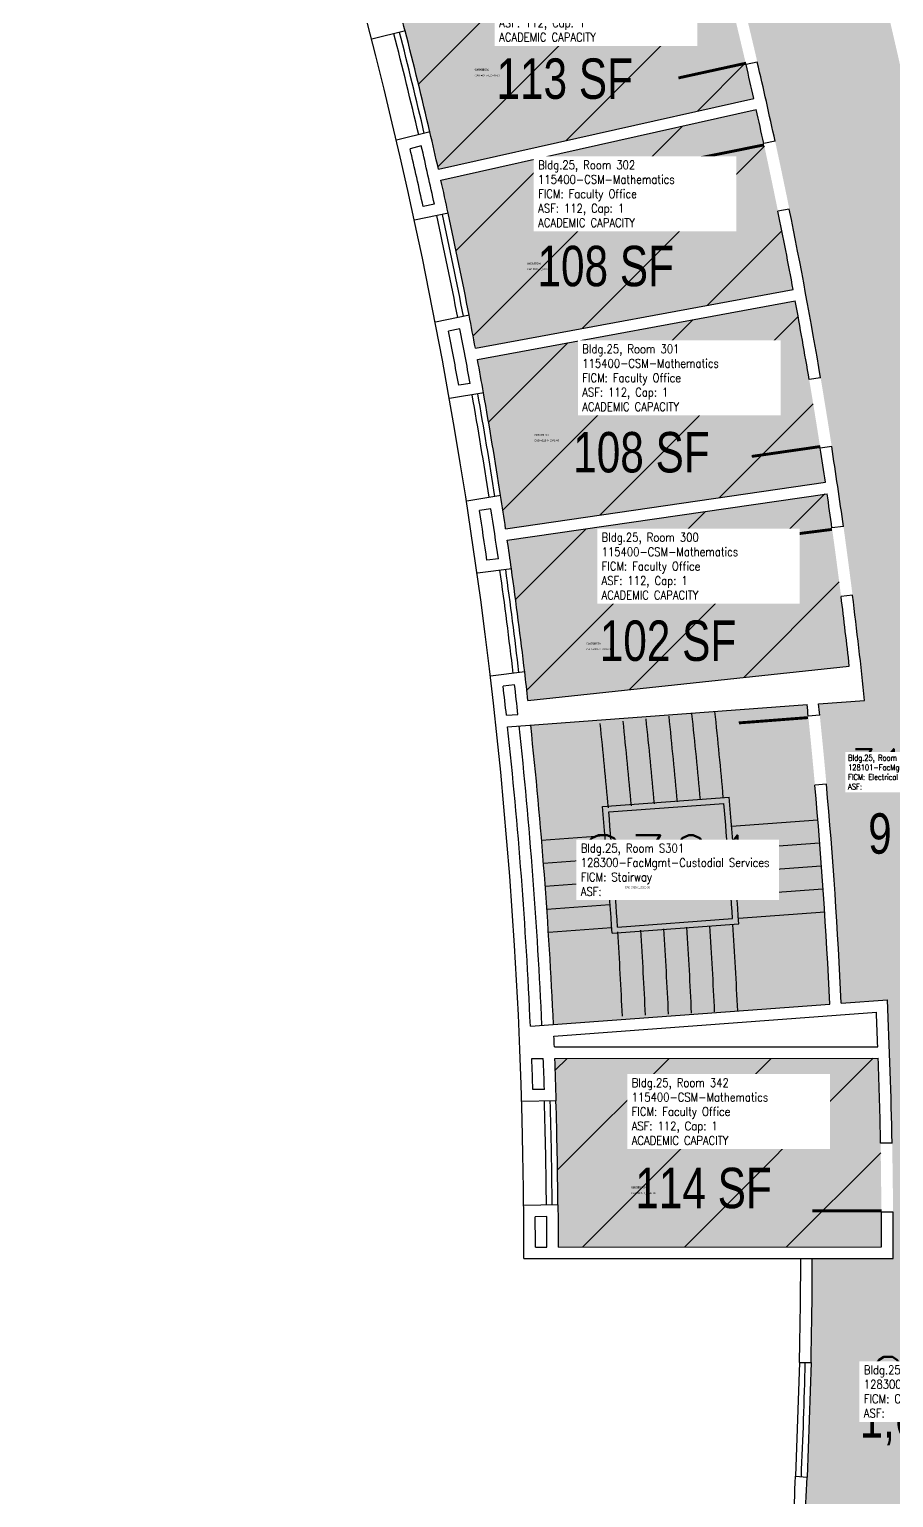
# Model space of a CAD drawing. Header units: inches. Extents: x -325 to 762, y 0 to 3497.
# Drawn here: x -45 to 404, y 1703 to 2466 of the extents above; entities that cross this region are included whole.
import ezdxf
from ezdxf.enums import TextEntityAlignment as Align

# ---------------------------------------------------------------- set-up
doc = ezdxf.new("R2010")
doc.units = ezdxf.units.IN
doc.header["$LTSCALE"] = 10
doc.header["$MEASUREMENT"] = 0
for name, color, linetype in [('A-DOOR', 2, 'CONTINUOUS'), ('A-FLOR', 3, 'CONTINUOUS'), ('A-GLAZ', 1, 'CONTINUOUS'), ('A-GLAZ-SILL', 2, 'CONTINUOUS'), ('A-IDEN-CNUM', 7, 'CONTINUOUS'), ('A-IDEN-RNUM', 7, 'CONTINUOUS'), ('A-IDEN-SNUM', 4, 'CONTINUOUS'), ('A-IDEN-VNUM', 4, 'CONTINUOUS'), ('A-WALL', 5, 'CONTINUOUS'), ('AREA-TEXT', 3, 'CONTINUOUS'), ('Rooms-Capacity', 4, 'CONTINUOUS'), ('Rooms-Category-Color', 7, 'CONTINUOUS'), ('Rooms-College-Color', 7, 'CONTINUOUS'), ('Rooms-Department-Color', 7, 'CONTINUOUS'), ('Rooms-Division-Color', 7, 'CONTINUOUS'), ('Rooms-Information', 7, 'CONTINUOUS')]:
    doc.layers.add(name, color=color, linetype=linetype)
doc.styles.add('AREA', font='arial.ttf', dxfattribs={"width": 0.75, "height": 24})
doc.styles.add('ROOMSNUMBER', font='txt', dxfattribs={"height": 0.03})
doc.styles.add('ROOMVNUMBER', font='simplex.shx', dxfattribs={"width": 0.85})
pattern_1 = [(45, (0, 0), (-26.51650429449553, 26.51650429449553), [])]

msp = doc.modelspace()

# ---------------------------------------------------------------- hatches: boundary and pattern name
at = {"layer": 'Rooms-Capacity'}
h = msp.add_hatch(dxfattribs=at)
h.set_pattern_fill('ANSI31', color=256, scale=300, style=0)
h.set_pattern_definition(pattern_1)
edge = h.paths.add_edge_path()
edge.add_arc((-2305.089007986192, 1834.524643020265), 2940.000000277957, 12.46176181595622, 14.10593362790903)
edge.add_line((546.2605283820317, 2551.048071169759), (540.4587557540522, 2549.51689886907))
edge.add_arc((-2305.089004461497, 1834.52465181152), 2933.999994720541, 14.10454656704907, 14.16313498434174)
edge.add_line((539.7261451521204, 2552.426270105409), (397.5839045943007, 2514.912862494121))
edge.add_arc((-2305.089007983139, 1834.524642899763), 2787.00000031263, 12.4349157741064, 14.130380955139003, ccw=False)
edge.add_line((416.5314234943376, 2434.650653589982), (565.6452909373925, 2468.941372479777))
h = msp.add_hatch(dxfattribs=at)
h.set_pattern_fill('ANSI31', color=256, scale=300, style=0)
h.set_pattern_definition(pattern_1)
edge = h.paths.add_edge_path()
edge.add_arc((-2305.089045879071, 1834.524634001703), 2703.000039238188, 12.73015503012605, 14.85277045647377)
edge.add_line((307.5975677893744, 2527.401153216603), (145.2343800478861, 2484.24788843328))
edge.add_arc((-2305.089038478743, 1834.524636144229), 2535.000031547354, 12.737625250199073, 14.85069408215071, ccw=False)
edge.add_line((167.5245510825202, 2393.458618526812), (331.4677460120306, 2430.156647290568))
h = msp.add_hatch(dxfattribs=at)
h.set_pattern_fill('ANSI31', color=256, scale=300, style=0)
h.set_pattern_definition(pattern_1)
edge = h.paths.add_edge_path()
edge.add_arc((-2305.089020454823, 1834.524640565156), 2703.00001298806, 10.57954118367577, 12.602972300606)
edge.add_line((332.7834077106104, 2424.302669096272), (168.8405454867766, 2387.60471487278))
edge.add_arc((-2305.089002894558, 1834.524643840395), 2534.999995133622, 10.588075275554672, 12.602013858375415, ccw=False)
edge.add_line((186.7491009348319, 2300.322711281012), (351.962616048871, 2330.796412043738))
h = msp.add_hatch(dxfattribs=at)
h.set_pattern_fill('ANSI31', color=256, scale=300, style=0)
h.set_pattern_definition(pattern_1)
edge = h.paths.add_edge_path()
edge.add_arc((-2305.089002466591, 1834.524643911591), 2702.999994690815, 8.42883415047181, 10.45235843499693)
edge.add_line((353.0576721580014, 2324.897183396387), (187.8446018883274, 2294.423564717638))
edge.add_arc((-2305.088987851607, 1834.524646210392), 2534.999979900941, 8.438425926629122, 10.452463841275915, ccw=False)
edge.add_line((202.4674336240873, 2206.526919340248), (368.7150548213408, 2230.732713654171))
h = msp.add_hatch(dxfattribs=at)
h.set_pattern_fill('ANSI31', color=256, scale=300, style=0)
h.set_pattern_definition(pattern_1)
edge = h.paths.add_edge_path()
edge.add_arc((-2305.089044222276, 1834.524638498394), 2703.00003678717, 6.387660948896556, 8.301651341965508)
edge.add_line((369.5879529790268, 2224.796543090138), (203.3408890330479, 2200.59082987951))
edge.add_arc((-2305.089059466454, 1834.524636347134), 2535.000052184713, 6.405569587802518, 8.302814413026283, ccw=False)
edge.add_line((214.0851872341022, 2117.343269639182), (381.1305027344511, 2135.246676964219))
h = msp.add_hatch(dxfattribs=at)
h.set_pattern_fill('ANSI31', color=256, scale=300, style=0)
h.set_pattern_definition(pattern_1)
h.paths.add_polyline_path([(228.0585343838916, 1931.419070229399), (228.8044135832474, 1909.418765198904), (229.8248039783225, 1855.428406768012), (229.9107497000382, 1833.41562929796), (397.9107852840111, 1833.466750623192), (397.8578962237821, 1851.466735351364), (397.3924722747192, 1887.466595401521), (396.1719115489409, 1931.470226043369)])
at = {"layer": 'Rooms-Category-Color', "true_color": 0xadadad}
h = msp.add_hatch(color=253, dxfattribs=at)
edge = h.paths.add_edge_path()
edge.add_arc((-2305.089012571206, 1834.524642615237), 2685.000004883859, 2.680122461060307, 6.009516619147803, ccw=False)
edge.add_line((376.9740249776528, 1960.074986463877), (400.9176876248107, 1961.838290253188))
edge.add_arc((-2305.089007621355, 1834.524643226175), 2708.999999895975, -0.14923716504131335, 2.6936960249763047, ccw=False)
edge.add_line((403.9018028677688, 1827.468573365825), (361.9015771598802, 1827.438024315516))
edge.add_arc((-2690.659521096482, 1847.663844266196), 3052.628104172004, 356.47616770335486, 359.6203721645956, ccw=False)
edge.add_line((356.1970365421162, 1660.037994353565), (398.0843439215109, 1656.944151733535))
edge.add_arc((-5900.776047770278, 2177.898391182503), 6320.36672619742, 353.81799844341, 355.27204957289626, ccw=False)
edge.add_line((382.8367408813224, 1497.276707780081), (359.0595314988182, 1500.552247639279))
edge.add_arc((-1569.74639093911, 1734.833029545382), 1942.982184993512, 351.48423332969134, 353.07454191912336, ccw=False)
edge.add_line((351.8147101701484, 1447.11319028167), (288.4406572916791, 1455.770688339601))
edge.add_arc((-2305.089007749584, 1834.524643104202), 2621.040000018861, 349.5184109181256, 351.69137152447735, ccw=False)
edge.add_line((272.214784864454, 1357.706184698734), (335.5329564885483, 1348.375857141334))
edge.add_arc((-2305.089006778168, 1834.524648241203), 2684.999999995239, 349.42011848733335, 349.5684337207498, ccw=False)
edge.add_line((334.2656712793992, 1341.542008191812), (357.8805320152328, 1337.257883403915))
edge.add_arc((-2288.648014137146, 1828.422161913715), 2691.719839449023, 329.78649103858254, 349.486203159355, ccw=False)
edge.add_line((37.41831449803567, 473.8849240080444), (143.4365957939312, 412.2582192313848))
edge.add_arc((-2276.852403584197, 1812.192867436944), 2795.999974920815, 329.9542111320351, 331.0300489721218)
edge.add_arc((-2276.852404262776, 1812.192866802184), 2795.99997520704, 331.0300489902369, 332.5713902833464)
edge.add_line((204.8365791067481, 524.2349283662625), (160.1398151628969, 547.4318528720498))
edge.add_arc((-2305.090096059248, 1834.524948450896), 2781.001106053552, 332.4310014235534, 356.2309180593987)
edge.add_line((469.8959433921859, 1651.714574782643), (496.8252698892043, 1649.753485112916))
edge.add_arc((-2305.089007297025, 1834.524643598049), 2807.999999591874, 356.2271145859517, 357.3291228139134)
edge.add_line((499.8606327363536, 1703.675438080448), (502.2477746309028, 1773.498497123363))
edge.add_arc((-2305.089007808687, 1834.524642555099), 2808.000000082714, 358.754695199385, 359.8566391173927)
edge.add_line((502.9022023939774, 1827.498698554467), (475.9020962902591, 1827.490482599008))
edge.add_arc((-2305.089008352737, 1834.52464307847), 2781.000000632348, 359.8550779800285, 382.8913336785271)
edge.add_line((256.891257874169, 2916.290846553617), (303.2755612375506, 2935.736018582017))
edge.add_arc((-2275.305015167632, 1854.746569935257), 2795.999995904811, 22.74434717599586, 24.80482048592064)
edge.add_arc((-2275.3050125855, 1854.746571431475), 2795.999992933196, 24.80482048028733, 25.88065831385877)
edge.add_line((240.2706686520264, 3075.195239933672), (130.0563725979314, 3021.431537893134))
edge.add_arc((-2303.272265501725, 1835.045216972369), 2707.138851899517, 5.986642908536908, 25.991870559764493, ccw=False)
edge.add_line((389.1024915130124, 2117.39062822191), (365.1556280964301, 2115.627088730688))
at = {"layer": 'Rooms-Category-Color', "true_color": 0xfa9ba3}
h = msp.add_hatch(color=241, dxfattribs=at)
edge = h.paths.add_edge_path()
edge.add_arc((-2305.089007986192, 1834.524643020265), 2940.000000277957, 12.46176181595622, 14.10593362790903)
edge.add_line((546.2605283820317, 2551.048071169759), (540.4587557540522, 2549.51689886907))
edge.add_arc((-2305.089004461497, 1834.52465181152), 2933.999994720541, 14.10454656704907, 14.16313498434174)
edge.add_line((539.7261451521204, 2552.426270105409), (397.5839045943007, 2514.912862494121))
edge.add_arc((-2305.089007983139, 1834.524642899763), 2787.00000031263, 12.4349157741064, 14.130380955139003, ccw=False)
edge.add_line((416.5314234943376, 2434.650653589982), (565.6452909373925, 2468.941372479777))
h = msp.add_hatch(color=241, dxfattribs=at)
edge = h.paths.add_edge_path()
edge.add_arc((-2305.089045879071, 1834.524634001703), 2703.000039238188, 12.73015503012605, 14.85277045647377)
edge.add_line((307.5975677893744, 2527.401153216603), (145.2343800478861, 2484.24788843328))
edge.add_arc((-2305.089038478743, 1834.524636144229), 2535.000031547354, 12.737625250199073, 14.85069408215071, ccw=False)
edge.add_line((167.5245510825202, 2393.458618526812), (331.4677460120306, 2430.156647290568))
h = msp.add_hatch(color=241, dxfattribs=at)
edge = h.paths.add_edge_path()
edge.add_arc((-2305.089020454823, 1834.524640565156), 2703.00001298806, 10.57954118367577, 12.602972300606)
edge.add_line((332.7834077106104, 2424.302669096272), (168.8405454867766, 2387.60471487278))
edge.add_arc((-2305.089002894558, 1834.524643840395), 2534.999995133622, 10.588075275554672, 12.602013858375415, ccw=False)
edge.add_line((186.7491009348319, 2300.322711281012), (351.962616048871, 2330.796412043738))
h = msp.add_hatch(color=241, dxfattribs=at)
edge = h.paths.add_edge_path()
edge.add_arc((-2305.089002466591, 1834.524643911591), 2702.999994690815, 8.42883415047181, 10.45235843499693)
edge.add_line((353.0576721580014, 2324.897183396387), (187.8446018883274, 2294.423564717638))
edge.add_arc((-2305.088987851607, 1834.524646210392), 2534.999979900941, 8.438425926629122, 10.452463841275915, ccw=False)
edge.add_line((202.4674336240873, 2206.526919340248), (368.7150548213408, 2230.732713654171))
h = msp.add_hatch(color=241, dxfattribs=at)
edge = h.paths.add_edge_path()
edge.add_arc((-2305.089044222276, 1834.524638498394), 2703.00003678717, 6.387660948896556, 8.301651341965508)
edge.add_line((369.5879529790268, 2224.796543090138), (203.3408890330479, 2200.59082987951))
edge.add_arc((-2305.089059466454, 1834.524636347134), 2535.000052184713, 6.405569587802518, 8.302814413026283, ccw=False)
edge.add_line((214.0851872341022, 2117.343269639182), (381.1305027344511, 2135.246676964219))
at = {"layer": 'Rooms-Category-Color', "true_color": 0xadadad}
h = msp.add_hatch(color=253, dxfattribs=at)
edge = h.paths.add_edge_path()
edge.add_arc((-2305.089007778161, 1834.524643591643), 2679.000000022796, 2.676691038676031, 6.013543998532018)
edge.add_line((359.1688795277164, 2115.186201434116), (215.4827167579219, 2104.604597538243))
edge.add_arc((-2305.089007642982, 1834.524643425182), 2534.999999894095, 2.5894624013321845, 6.115923769695087, ccw=False)
edge.add_line((227.3224932701573, 1949.054069800767), (370.9880855308161, 1959.634158773812))
at = {"layer": 'Rooms-Category-Color', "true_color": 0xfa9ba3}
msp.add_hatch(color=241, dxfattribs=at).paths.add_polyline_path([(228.0585343838916, 1931.419070229399), (228.8044135832474, 1909.418765198904), (229.8248039783225, 1855.428406768012), (229.9107497000382, 1833.41562929796), (397.9107852840111, 1833.466750623192), (397.8578962237821, 1851.466735351364), (397.3924722747192, 1887.466595401521), (396.1719115489409, 1931.470226043369)])
at = {"layer": 'Rooms-College-Color', "true_color": 0xadadad}
h = msp.add_hatch(color=253, dxfattribs=at)
edge = h.paths.add_edge_path()
edge.add_arc((-2305.089012571206, 1834.524642615237), 2685.000004883859, 2.680122461060307, 6.009516619147803, ccw=False)
edge.add_line((376.9740249776528, 1960.074986463877), (400.9176876248107, 1961.838290253188))
edge.add_arc((-2305.089007621355, 1834.524643226175), 2708.999999895975, -0.14923716504131335, 2.6936960249763047, ccw=False)
edge.add_line((403.9018028677688, 1827.468573365825), (361.9015771598802, 1827.438024315516))
edge.add_arc((-2690.659521096482, 1847.663844266196), 3052.628104172004, 356.47616770335486, 359.6203721645956, ccw=False)
edge.add_line((356.1970365421162, 1660.037994353565), (398.0843439215109, 1656.944151733535))
edge.add_arc((-5900.776047770278, 2177.898391182503), 6320.36672619742, 353.81799844341, 355.27204957289626, ccw=False)
edge.add_line((382.8367408813224, 1497.276707780081), (359.0595314988182, 1500.552247639279))
edge.add_arc((-1569.74639093911, 1734.833029545382), 1942.982184993512, 351.48423332969134, 353.07454191912336, ccw=False)
edge.add_line((351.8147101701484, 1447.11319028167), (288.4406572916791, 1455.770688339601))
edge.add_arc((-2305.089007749584, 1834.524643104202), 2621.040000018861, 349.5184109181256, 351.69137152447735, ccw=False)
edge.add_line((272.214784864454, 1357.706184698734), (335.5329564885483, 1348.375857141334))
edge.add_arc((-2305.089006778168, 1834.524648241203), 2684.999999995239, 349.42011848733335, 349.5684337207498, ccw=False)
edge.add_line((334.2656712793992, 1341.542008191812), (357.8805320152328, 1337.257883403915))
edge.add_arc((-2288.648014137146, 1828.422161913715), 2691.719839449023, 329.78649103858254, 349.486203159355, ccw=False)
edge.add_line((37.41831449803567, 473.8849240080444), (143.4365957939312, 412.2582192313848))
edge.add_arc((-2276.852403584197, 1812.192867436944), 2795.999974920815, 329.9542111320351, 331.0300489721218)
edge.add_arc((-2276.852404262776, 1812.192866802184), 2795.99997520704, 331.0300489902369, 332.5713902833464)
edge.add_line((204.8365791067481, 524.2349283662625), (160.1398151628969, 547.4318528720498))
edge.add_arc((-2305.090096059248, 1834.524948450896), 2781.001106053552, 332.4310014235534, 356.2309180593987)
edge.add_line((469.8959433921859, 1651.714574782643), (496.8252698892043, 1649.753485112916))
edge.add_arc((-2305.089007297025, 1834.524643598049), 2807.999999591874, 356.2271145859517, 357.3291228139134)
edge.add_line((499.8606327363536, 1703.675438080448), (502.2477746309028, 1773.498497123363))
edge.add_arc((-2305.089007808687, 1834.524642555099), 2808.000000082714, 358.754695199385, 359.8566391173927)
edge.add_line((502.9022023939774, 1827.498698554467), (475.9020962902591, 1827.490482599008))
edge.add_arc((-2305.089008352737, 1834.52464307847), 2781.000000632348, 359.8550779800285, 382.8913336785271)
edge.add_line((256.891257874169, 2916.290846553617), (303.2755612375506, 2935.736018582017))
edge.add_arc((-2275.305015167632, 1854.746569935257), 2795.999995904811, 22.74434717599586, 24.80482048592064)
edge.add_arc((-2275.3050125855, 1854.746571431475), 2795.999992933196, 24.80482048028733, 25.88065831385877)
edge.add_line((240.2706686520264, 3075.195239933672), (130.0563725979314, 3021.431537893134))
edge.add_arc((-2303.272265501725, 1835.045216972369), 2707.138851899517, 5.986642908536908, 25.991870559764493, ccw=False)
edge.add_line((389.1024915130124, 2117.39062822191), (365.1556280964301, 2115.627088730688))
at = {"layer": 'Rooms-College-Color', "true_color": 0xffe090}
h = msp.add_hatch(color=41, dxfattribs=at)
edge = h.paths.add_edge_path()
edge.add_arc((-2305.089007986192, 1834.524643020265), 2940.000000277957, 12.46176181595622, 14.10593362790903)
edge.add_line((546.2605283820317, 2551.048071169759), (540.4587557540522, 2549.51689886907))
edge.add_arc((-2305.089004461497, 1834.52465181152), 2933.999994720541, 14.10454656704907, 14.16313498434174)
edge.add_line((539.7261451521204, 2552.426270105409), (397.5839045943007, 2514.912862494121))
edge.add_arc((-2305.089007983139, 1834.524642899763), 2787.00000031263, 12.4349157741064, 14.130380955139003, ccw=False)
edge.add_line((416.5314234943376, 2434.650653589982), (565.6452909373925, 2468.941372479777))
h = msp.add_hatch(color=41, dxfattribs=at)
edge = h.paths.add_edge_path()
edge.add_arc((-2305.089045879071, 1834.524634001703), 2703.000039238188, 12.73015503012605, 14.85277045647377)
edge.add_line((307.5975677893744, 2527.401153216603), (145.2343800478861, 2484.24788843328))
edge.add_arc((-2305.089038478743, 1834.524636144229), 2535.000031547354, 12.737625250199073, 14.85069408215071, ccw=False)
edge.add_line((167.5245510825202, 2393.458618526812), (331.4677460120306, 2430.156647290568))
h = msp.add_hatch(color=41, dxfattribs=at)
edge = h.paths.add_edge_path()
edge.add_arc((-2305.089020454823, 1834.524640565156), 2703.00001298806, 10.57954118367577, 12.602972300606)
edge.add_line((332.7834077106104, 2424.302669096272), (168.8405454867766, 2387.60471487278))
edge.add_arc((-2305.089002894558, 1834.524643840395), 2534.999995133622, 10.588075275554672, 12.602013858375415, ccw=False)
edge.add_line((186.7491009348319, 2300.322711281012), (351.962616048871, 2330.796412043738))
h = msp.add_hatch(color=41, dxfattribs=at)
edge = h.paths.add_edge_path()
edge.add_arc((-2305.089002466591, 1834.524643911591), 2702.999994690815, 8.42883415047181, 10.45235843499693)
edge.add_line((353.0576721580014, 2324.897183396387), (187.8446018883274, 2294.423564717638))
edge.add_arc((-2305.088987851607, 1834.524646210392), 2534.999979900941, 8.438425926629122, 10.452463841275915, ccw=False)
edge.add_line((202.4674336240873, 2206.526919340248), (368.7150548213408, 2230.732713654171))
h = msp.add_hatch(color=41, dxfattribs=at)
edge = h.paths.add_edge_path()
edge.add_arc((-2305.089044222276, 1834.524638498394), 2703.00003678717, 6.387660948896556, 8.301651341965508)
edge.add_line((369.5879529790268, 2224.796543090138), (203.3408890330479, 2200.59082987951))
edge.add_arc((-2305.089059466454, 1834.524636347134), 2535.000052184713, 6.405569587802518, 8.302814413026283, ccw=False)
edge.add_line((214.0851872341022, 2117.343269639182), (381.1305027344511, 2135.246676964219))
at = {"layer": 'Rooms-College-Color', "true_color": 0xadadad}
h = msp.add_hatch(color=253, dxfattribs=at)
edge = h.paths.add_edge_path()
edge.add_arc((-2305.089007778161, 1834.524643591643), 2679.000000022796, 2.676691038676031, 6.013543998532018)
edge.add_line((359.1688795277164, 2115.186201434116), (215.4827167579219, 2104.604597538243))
edge.add_arc((-2305.089007642982, 1834.524643425182), 2534.999999894095, 2.5894624013321845, 6.115923769695087, ccw=False)
edge.add_line((227.3224932701573, 1949.054069800767), (370.9880855308161, 1959.634158773812))
at = {"layer": 'Rooms-College-Color', "true_color": 0xffe090}
msp.add_hatch(color=41, dxfattribs=at).paths.add_polyline_path([(228.0585343838916, 1931.419070229399), (228.8044135832474, 1909.418765198904), (229.8248039783225, 1855.428406768012), (229.9107497000382, 1833.41562929796), (397.9107852840111, 1833.466750623192), (397.8578962237821, 1851.466735351364), (397.3924722747192, 1887.466595401521), (396.1719115489409, 1931.470226043369)])
at = {"layer": 'Rooms-Department-Color', "true_color": 0xacacac}
h = msp.add_hatch(color=253, dxfattribs=at)
edge = h.paths.add_edge_path()
edge.add_arc((-2305.089012571206, 1834.524642615237), 2685.000004883859, 2.680122461060307, 6.009516619147803, ccw=False)
edge.add_line((376.9740249776528, 1960.074986463877), (400.9176876248107, 1961.838290253188))
edge.add_arc((-2305.089007621355, 1834.524643226175), 2708.999999895975, -0.14923716504131335, 2.6936960249763047, ccw=False)
edge.add_line((403.9018028677688, 1827.468573365825), (361.9015771598802, 1827.438024315516))
edge.add_arc((-2690.659521096482, 1847.663844266196), 3052.628104172004, 356.47616770335486, 359.6203721645956, ccw=False)
edge.add_line((356.1970365421162, 1660.037994353565), (398.0843439215109, 1656.944151733535))
edge.add_arc((-5900.776047770278, 2177.898391182503), 6320.36672619742, 353.81799844341, 355.27204957289626, ccw=False)
edge.add_line((382.8367408813224, 1497.276707780081), (359.0595314988182, 1500.552247639279))
edge.add_arc((-1569.74639093911, 1734.833029545382), 1942.982184993512, 351.48423332969134, 353.07454191912336, ccw=False)
edge.add_line((351.8147101701484, 1447.11319028167), (288.4406572916791, 1455.770688339601))
edge.add_arc((-2305.089007749584, 1834.524643104202), 2621.040000018861, 349.5184109181256, 351.69137152447735, ccw=False)
edge.add_line((272.214784864454, 1357.706184698734), (335.5329564885483, 1348.375857141334))
edge.add_arc((-2305.089006778168, 1834.524648241203), 2684.999999995239, 349.42011848733335, 349.5684337207498, ccw=False)
edge.add_line((334.2656712793992, 1341.542008191812), (357.8805320152328, 1337.257883403915))
edge.add_arc((-2288.648014137146, 1828.422161913715), 2691.719839449023, 329.78649103858254, 349.486203159355, ccw=False)
edge.add_line((37.41831449803567, 473.8849240080444), (143.4365957939312, 412.2582192313848))
edge.add_arc((-2276.852403584197, 1812.192867436944), 2795.999974920815, 329.9542111320351, 331.0300489721218)
edge.add_arc((-2276.852404262776, 1812.192866802184), 2795.99997520704, 331.0300489902369, 332.5713902833464)
edge.add_line((204.8365791067481, 524.2349283662625), (160.1398151628969, 547.4318528720498))
edge.add_arc((-2305.090096059248, 1834.524948450896), 2781.001106053552, 332.4310014235534, 356.2309180593987)
edge.add_line((469.8959433921859, 1651.714574782643), (496.8252698892043, 1649.753485112916))
edge.add_arc((-2305.089007297025, 1834.524643598049), 2807.999999591874, 356.2271145859517, 357.3291228139134)
edge.add_line((499.8606327363536, 1703.675438080448), (502.2477746309028, 1773.498497123363))
edge.add_arc((-2305.089007808687, 1834.524642555099), 2808.000000082714, 358.754695199385, 359.8566391173927)
edge.add_line((502.9022023939774, 1827.498698554467), (475.9020962902591, 1827.490482599008))
edge.add_arc((-2305.089008352737, 1834.52464307847), 2781.000000632348, 359.8550779800285, 382.8913336785271)
edge.add_line((256.891257874169, 2916.290846553617), (303.2755612375506, 2935.736018582017))
edge.add_arc((-2275.305015167632, 1854.746569935257), 2795.999995904811, 22.74434717599586, 24.80482048592064)
edge.add_arc((-2275.3050125855, 1854.746571431475), 2795.999992933196, 24.80482048028733, 25.88065831385877)
edge.add_line((240.2706686520264, 3075.195239933672), (130.0563725979314, 3021.431537893134))
edge.add_arc((-2303.272265501725, 1835.045216972369), 2707.138851899517, 5.986642908536908, 25.991870559764493, ccw=False)
edge.add_line((389.1024915130124, 2117.39062822191), (365.1556280964301, 2115.627088730688))
at = {"layer": 'Rooms-Department-Color', "true_color": 0xffe090}
h = msp.add_hatch(color=41, dxfattribs=at)
edge = h.paths.add_edge_path()
edge.add_arc((-2305.089007986192, 1834.524643020265), 2940.000000277957, 12.46176181595622, 14.10593362790903)
edge.add_line((546.2605283820317, 2551.048071169759), (540.4587557540522, 2549.51689886907))
edge.add_arc((-2305.089004461497, 1834.52465181152), 2933.999994720541, 14.10454656704907, 14.16313498434174)
edge.add_line((539.7261451521204, 2552.426270105409), (397.5839045943007, 2514.912862494121))
edge.add_arc((-2305.089007983139, 1834.524642899763), 2787.00000031263, 12.4349157741064, 14.130380955139003, ccw=False)
edge.add_line((416.5314234943376, 2434.650653589982), (565.6452909373925, 2468.941372479777))
h = msp.add_hatch(color=41, dxfattribs=at)
edge = h.paths.add_edge_path()
edge.add_arc((-2305.089045879071, 1834.524634001703), 2703.000039238188, 12.73015503012605, 14.85277045647377)
edge.add_line((307.5975677893744, 2527.401153216603), (145.2343800478861, 2484.24788843328))
edge.add_arc((-2305.089038478743, 1834.524636144229), 2535.000031547354, 12.737625250199073, 14.85069408215071, ccw=False)
edge.add_line((167.5245510825202, 2393.458618526812), (331.4677460120306, 2430.156647290568))
h = msp.add_hatch(color=41, dxfattribs=at)
edge = h.paths.add_edge_path()
edge.add_arc((-2305.089020454823, 1834.524640565156), 2703.00001298806, 10.57954118367577, 12.602972300606)
edge.add_line((332.7834077106104, 2424.302669096272), (168.8405454867766, 2387.60471487278))
edge.add_arc((-2305.089002894558, 1834.524643840395), 2534.999995133622, 10.588075275554672, 12.602013858375415, ccw=False)
edge.add_line((186.7491009348319, 2300.322711281012), (351.962616048871, 2330.796412043738))
h = msp.add_hatch(color=41, dxfattribs=at)
edge = h.paths.add_edge_path()
edge.add_arc((-2305.089002466591, 1834.524643911591), 2702.999994690815, 8.42883415047181, 10.45235843499693)
edge.add_line((353.0576721580014, 2324.897183396387), (187.8446018883274, 2294.423564717638))
edge.add_arc((-2305.088987851607, 1834.524646210392), 2534.999979900941, 8.438425926629122, 10.452463841275915, ccw=False)
edge.add_line((202.4674336240873, 2206.526919340248), (368.7150548213408, 2230.732713654171))
h = msp.add_hatch(color=41, dxfattribs=at)
edge = h.paths.add_edge_path()
edge.add_arc((-2305.089044222276, 1834.524638498394), 2703.00003678717, 6.387660948896556, 8.301651341965508)
edge.add_line((369.5879529790268, 2224.796543090138), (203.3408890330479, 2200.59082987951))
edge.add_arc((-2305.089059466454, 1834.524636347134), 2535.000052184713, 6.405569587802518, 8.302814413026283, ccw=False)
edge.add_line((214.0851872341022, 2117.343269639182), (381.1305027344511, 2135.246676964219))
at = {"layer": 'Rooms-Department-Color', "true_color": 0xacacac}
h = msp.add_hatch(color=253, dxfattribs=at)
edge = h.paths.add_edge_path()
edge.add_arc((-2305.089007778161, 1834.524643591643), 2679.000000022796, 2.676691038676031, 6.013543998532018)
edge.add_line((359.1688795277164, 2115.186201434116), (215.4827167579219, 2104.604597538243))
edge.add_arc((-2305.089007642982, 1834.524643425182), 2534.999999894095, 2.5894624013321845, 6.115923769695087, ccw=False)
edge.add_line((227.3224932701573, 1949.054069800767), (370.9880855308161, 1959.634158773812))
at = {"layer": 'Rooms-Department-Color', "true_color": 0xffe090}
msp.add_hatch(color=41, dxfattribs=at).paths.add_polyline_path([(228.0585343838916, 1931.419070229399), (228.8044135832474, 1909.418765198904), (229.8248039783225, 1855.428406768012), (229.9107497000382, 1833.41562929796), (397.9107852840111, 1833.466750623192), (397.8578962237821, 1851.466735351364), (397.3924722747192, 1887.466595401521), (396.1719115489409, 1931.470226043369)])
at = {"layer": 'Rooms-Division-Color', "true_color": 0xadadad}
h = msp.add_hatch(color=253, dxfattribs=at)
edge = h.paths.add_edge_path()
edge.add_arc((-2305.089012571206, 1834.524642615237), 2685.000004883859, 2.680122461060307, 6.009516619147803, ccw=False)
edge.add_line((376.9740249776528, 1960.074986463877), (400.9176876248107, 1961.838290253188))
edge.add_arc((-2305.089007621355, 1834.524643226175), 2708.999999895975, -0.14923716504131335, 2.6936960249763047, ccw=False)
edge.add_line((403.9018028677688, 1827.468573365825), (361.9015771598802, 1827.438024315516))
edge.add_arc((-2690.659521096482, 1847.663844266196), 3052.628104172004, 356.47616770335486, 359.6203721645956, ccw=False)
edge.add_line((356.1970365421162, 1660.037994353565), (398.0843439215109, 1656.944151733535))
edge.add_arc((-5900.776047770278, 2177.898391182503), 6320.36672619742, 353.81799844341, 355.27204957289626, ccw=False)
edge.add_line((382.8367408813224, 1497.276707780081), (359.0595314988182, 1500.552247639279))
edge.add_arc((-1569.74639093911, 1734.833029545382), 1942.982184993512, 351.48423332969134, 353.07454191912336, ccw=False)
edge.add_line((351.8147101701484, 1447.11319028167), (288.4406572916791, 1455.770688339601))
edge.add_arc((-2305.089007749584, 1834.524643104202), 2621.040000018861, 349.5184109181256, 351.69137152447735, ccw=False)
edge.add_line((272.214784864454, 1357.706184698734), (335.5329564885483, 1348.375857141334))
edge.add_arc((-2305.089006778168, 1834.524648241203), 2684.999999995239, 349.42011848733335, 349.5684337207498, ccw=False)
edge.add_line((334.2656712793992, 1341.542008191812), (357.8805320152328, 1337.257883403915))
edge.add_arc((-2288.648014137146, 1828.422161913715), 2691.719839449023, 329.78649103858254, 349.486203159355, ccw=False)
edge.add_line((37.41831449803567, 473.8849240080444), (143.4365957939312, 412.2582192313848))
edge.add_arc((-2276.852403584197, 1812.192867436944), 2795.999974920815, 329.9542111320351, 331.0300489721218)
edge.add_arc((-2276.852404262776, 1812.192866802184), 2795.99997520704, 331.0300489902369, 332.5713902833464)
edge.add_line((204.8365791067481, 524.2349283662625), (160.1398151628969, 547.4318528720498))
edge.add_arc((-2305.090096059248, 1834.524948450896), 2781.001106053552, 332.4310014235534, 356.2309180593987)
edge.add_line((469.8959433921859, 1651.714574782643), (496.8252698892043, 1649.753485112916))
edge.add_arc((-2305.089007297025, 1834.524643598049), 2807.999999591874, 356.2271145859517, 357.3291228139134)
edge.add_line((499.8606327363536, 1703.675438080448), (502.2477746309028, 1773.498497123363))
edge.add_arc((-2305.089007808687, 1834.524642555099), 2808.000000082714, 358.754695199385, 359.8566391173927)
edge.add_line((502.9022023939774, 1827.498698554467), (475.9020962902591, 1827.490482599008))
edge.add_arc((-2305.089008352737, 1834.52464307847), 2781.000000632348, 359.8550779800285, 382.8913336785271)
edge.add_line((256.891257874169, 2916.290846553617), (303.2755612375506, 2935.736018582017))
edge.add_arc((-2275.305015167632, 1854.746569935257), 2795.999995904811, 22.74434717599586, 24.80482048592064)
edge.add_arc((-2275.3050125855, 1854.746571431475), 2795.999992933196, 24.80482048028733, 25.88065831385877)
edge.add_line((240.2706686520264, 3075.195239933672), (130.0563725979314, 3021.431537893134))
edge.add_arc((-2303.272265501725, 1835.045216972369), 2707.138851899517, 5.986642908536908, 25.991870559764493, ccw=False)
edge.add_line((389.1024915130124, 2117.39062822191), (365.1556280964301, 2115.627088730688))
at = {"layer": 'Rooms-Division-Color', "true_color": 0xffe090}
h = msp.add_hatch(color=41, dxfattribs=at)
edge = h.paths.add_edge_path()
edge.add_arc((-2305.089007986192, 1834.524643020265), 2940.000000277957, 12.46176181595622, 14.10593362790903)
edge.add_line((546.2605283820317, 2551.048071169759), (540.4587557540522, 2549.51689886907))
edge.add_arc((-2305.089004461497, 1834.52465181152), 2933.999994720541, 14.10454656704907, 14.16313498434174)
edge.add_line((539.7261451521204, 2552.426270105409), (397.5839045943007, 2514.912862494121))
edge.add_arc((-2305.089007983139, 1834.524642899763), 2787.00000031263, 12.4349157741064, 14.130380955139003, ccw=False)
edge.add_line((416.5314234943376, 2434.650653589982), (565.6452909373925, 2468.941372479777))
h = msp.add_hatch(color=41, dxfattribs=at)
edge = h.paths.add_edge_path()
edge.add_arc((-2305.089045879071, 1834.524634001703), 2703.000039238188, 12.73015503012605, 14.85277045647377)
edge.add_line((307.5975677893744, 2527.401153216603), (145.2343800478861, 2484.24788843328))
edge.add_arc((-2305.089038478743, 1834.524636144229), 2535.000031547354, 12.737625250199073, 14.85069408215071, ccw=False)
edge.add_line((167.5245510825202, 2393.458618526812), (331.4677460120306, 2430.156647290568))
h = msp.add_hatch(color=41, dxfattribs=at)
edge = h.paths.add_edge_path()
edge.add_arc((-2305.089020454823, 1834.524640565156), 2703.00001298806, 10.57954118367577, 12.602972300606)
edge.add_line((332.7834077106104, 2424.302669096272), (168.8405454867766, 2387.60471487278))
edge.add_arc((-2305.089002894558, 1834.524643840395), 2534.999995133622, 10.588075275554672, 12.602013858375415, ccw=False)
edge.add_line((186.7491009348319, 2300.322711281012), (351.962616048871, 2330.796412043738))
h = msp.add_hatch(color=41, dxfattribs=at)
edge = h.paths.add_edge_path()
edge.add_arc((-2305.089002466591, 1834.524643911591), 2702.999994690815, 8.42883415047181, 10.45235843499693)
edge.add_line((353.0576721580014, 2324.897183396387), (187.8446018883274, 2294.423564717638))
edge.add_arc((-2305.088987851607, 1834.524646210392), 2534.999979900941, 8.438425926629122, 10.452463841275915, ccw=False)
edge.add_line((202.4674336240873, 2206.526919340248), (368.7150548213408, 2230.732713654171))
h = msp.add_hatch(color=41, dxfattribs=at)
edge = h.paths.add_edge_path()
edge.add_arc((-2305.089044222276, 1834.524638498394), 2703.00003678717, 6.387660948896556, 8.301651341965508)
edge.add_line((369.5879529790268, 2224.796543090138), (203.3408890330479, 2200.59082987951))
edge.add_arc((-2305.089059466454, 1834.524636347134), 2535.000052184713, 6.405569587802518, 8.302814413026283, ccw=False)
edge.add_line((214.0851872341022, 2117.343269639182), (381.1305027344511, 2135.246676964219))
at = {"layer": 'Rooms-Division-Color', "true_color": 0xadadad}
h = msp.add_hatch(color=253, dxfattribs=at)
edge = h.paths.add_edge_path()
edge.add_arc((-2305.089007778161, 1834.524643591643), 2679.000000022796, 2.676691038676031, 6.013543998532018)
edge.add_line((359.1688795277164, 2115.186201434116), (215.4827167579219, 2104.604597538243))
edge.add_arc((-2305.089007642982, 1834.524643425182), 2534.999999894095, 2.5894624013321845, 6.115923769695087, ccw=False)
edge.add_line((227.3224932701573, 1949.054069800767), (370.9880855308161, 1959.634158773812))
at = {"layer": 'Rooms-Division-Color', "true_color": 0xffe090}
msp.add_hatch(color=41, dxfattribs=at).paths.add_polyline_path([(228.0585343838916, 1931.419070229399), (228.8044135832474, 1909.418765198904), (229.8248039783225, 1855.428406768012), (229.9107497000382, 1833.41562929796), (397.9107852840111, 1833.466750623192), (397.8578962237821, 1851.466735351364), (397.3924722747192, 1887.466595401521), (396.1719115489409, 1931.470226043369)])

# ---------------------------------------------------------------- linework, layer by layer
at = {"layer": 'A-DOOR'}
for points in [[(327.4700324201272, 2448.450630270409, 1.5, 1.5, 0), (292.2999890261576, 2440.765056252944, 0, 0, 0), (292.4601051696823, 2440.032347012776, 0, 0, -0.414213562373095), (319.9445745350108, 2482.887964415829, 0, 0, -0.414213562373095)], [(336.8006598652587, 2405.988076379987, 1.5, 1.5, 0), (301.5109573380337, 2398.872115740086, 0, 0, 0), (301.362708147733, 2399.607317878398, 0, 0, 0.414213562373095), (343.7683713176534, 2371.43357600225, 0, 0, 0.414213562373095)], [(366.04453532037, 2249.279215903486, 1.5, 1.5, 0), (330.4120291584418, 2244.148474739398, 0, 0, 0), (330.5189196021543, 2243.406130873132, 0, 0, -0.414213562373095), (361.0206845999942, 2284.169378190766, 0, 0, -0.414213562373095)], [(372.100314773737, 2206.227012942079, 1.5, 1.5, 0), (336.3881585487411, 2201.683677387889, 0, 0, 0), (336.2935057171867, 2202.427680639084, 0, 0, 0.414213562373095), (376.5489974991665, 2171.258859968278, 0, 0, 0.414213562373095)], [(359.5822946281419, 2108.452901180367, 1.5, 1.5, 0), (323.6875634753392, 2105.701851197983, 0, 0, 0), (323.6302499325261, 2106.44965809537, 0, 0, 0.414213562373095), (362.2760310621247, 2073.305976936127, 0, 0, 0.414213562373095)], [(397.9847769030616, 1852.216773997526, 1.5, 1.5, 0), (361.9847785682664, 1852.20581943402, 0, 0, 0), (361.9850067907259, 1851.455819467547, 0, 0, -0.414213562373095), (397.9740505592213, 1887.466772346291, 0, 0, -0.414213562373095)]]:
    msp.add_lwpolyline(points, format="xyseb", dxfattribs=at)
at = {"layer": 'A-FLOR'}
for p, q in [((319.9109135047779, 2052.132610657717), (364.7911779397414, 2055.437766639049)), ((221.1698159874663, 2044.860934935044), (253.9412983284578, 2047.274353450629)), ((320.7922531330273, 2040.165019398089), (365.6725175791667, 2043.47017539339)), ((222.1372077876017, 2032.899680883157), (254.8226379678831, 2035.306762185412)), ((321.6735927612767, 2028.197428149636), (366.5538572074161, 2031.502584128174)), ((223.0479459912763, 2020.934254660736), (255.7039775961325, 2023.339170928578)), ((322.5549324118779, 2016.229836892801), (367.4351968356655, 2019.534992871339)), ((223.9020325430915, 2008.964656385127), (256.5853172243819, 2011.371579674537)), ((323.4362720289514, 2004.262245647143), (368.3165364639149, 2007.567401628475)), ((224.6994656437323, 1996.990885911043), (257.4666568526313, 1999.403988414909))]:
    msp.add_line(p, q, dxfattribs=at)
for radius, start, end in [(2571, 5.06616952525417, 6.046424744848808), (2583, 5.06616952525417, 6.046424744848808), (2595, 5.06616952525417, 6.046424744848808), (2607, 5.06616952525417, 6.046424744848808), (2619, 5.06616952525417, 6.046424744848808), (2631, 5.06616952525417, 6.046424744848808), (2595, 2.64867616402252, 3.628833449666765), (2607, 2.64867616402252, 3.628833449666765), (2619, 2.64867616402252, 3.628833449666765), (2631, 2.64867616402252, 3.628833449666765), (2571, 2.64867616402252, 3.628833449666765), (2583, 2.64867616402252, 3.628833449666765)]:
    msp.add_arc((-2305.089007716508, 1834.524643172975), radius, start, end, dxfattribs=at)
at = {"layer": 'A-GLAZ'}
for radius, start, end in [(2532, 13.18244934124431, 14.40587001846086), (2532, 10.98333422587335, 12.20675489942153), (2532, 8.833734540761212, 10.05715521425636), (2532, 6.742481663388558, 7.965902330546653), (2531.83262317255, 0.4724295276415577, 1.693035007497833), (2664, 357.409913106103, 358.6864270215087)]:
    msp.add_arc((-2305.089007716508, 1834.524643172975), radius, start, end, dxfattribs=at)
at = {"layer": 'A-GLAZ-SILL'}
for p, q in [((355.2101007477627, 1773.453754292334), (353.1962501296089, 1714.35606193589)), ((361.2117198073552, 1773.455580569337), (359.1826650874004, 1713.920109839643))]:
    msp.add_line(p, q, dxfattribs=at)
for radius, start, end in [(2535, 13.18244934124431, 14.40587001846086), (2529, 13.18244934124431, 14.40587001846086), (2529, 10.98333422587335, 12.20675489942153), (2535, 10.98333422587335, 12.20675489942153), (2529, 8.833734540761212, 10.05715521425636), (2535, 8.833734540761212, 10.05715521425636), (2529, 6.742481663388558, 7.965902330546653), (2535, 6.742481663388558, 7.965902330546653), (2528.83262317255, 0.4724295276415577, 1.693035007497833), (2534.83262317255, 0.4724295276415577, 1.693035007497833)]:
    msp.add_arc((-2305.089007716508, 1834.524643172975), radius, start, end, dxfattribs=at)
at = {"layer": 'A-WALL'}
for p, q in [((150.3602854573414, 2465.177296009379), (132.8794308678494, 2460.885475622955)), ((333.3103522361503, 2448.959194039459), (327.4481302612708, 2447.67814525077)), ((167.5245510825202, 2393.458618526812), (331.4677460120306, 2430.156647290568)), ((168.8405454867766, 2387.60471487278), (332.7834077106104, 2424.302669096272)), ((163.2357466333792, 2412.734732207376), (145.7548920215354, 2408.442911818157)), ((158.6303001233623, 2405.425836146343), (152.8028512672768, 2403.995107264723)), ((342.5346302056, 2407.909393424633), (336.652410674958, 2406.72327850433)), ((165.4570777640924, 2375.119722174945), (159.5790203177617, 2373.913660057354)), ((349.92061910045, 2372.674140511545), (344.0389990211711, 2371.488146469462)), ((172.751510504751, 2370.491401705424), (155.1188430414782, 2366.873524141963)), ((186.7491009348319, 2300.322711281012), (351.962616048871, 2330.796412043738)), ((187.8446018883274, 2294.423564706462), (353.0576721580014, 2324.897183396387)), ((183.605143189548, 2317.593399312812), (165.9724757262752, 2313.975521738174)), ((178.7226288468823, 2310.46660812525), (172.8445714005516, 2309.260546007658)), ((183.9956167415962, 2282.072106807026), (178.0764577725217, 2281.087372226174)), ((366.2081187890158, 2284.916319234761), (360.2676495352075, 2284.060948312747)), ((191.1113136560903, 2277.173437946941), (173.355352129905, 2274.219486340414)), ((371.9582173415706, 2249.37299463665), (366.0191233904347, 2248.51782174548)), ((202.4674336240873, 2206.526919340248), (368.7150548213408, 2230.732713654171)), ((199.973168492435, 2223.905553371179), (182.2172069774256, 2220.951601750682)), ((203.3408890330479, 2200.590829901862), (369.5879529790268, 2224.796543090138)), ((194.8267726713107, 2216.966914547141), (188.9076136910603, 2215.982179952319)), ((378.0786335506723, 2207.743625558446), (372.1262014099643, 2206.986351312603)), ((198.6693468914614, 2190.944482218008), (192.7181961202309, 2190.176400388124)), ((205.6015465446994, 2185.78941606963), (187.7496178374872, 2183.485367225016)), ((382.801379677026, 2172.054294155444), (376.8493457996533, 2171.297070555854)), ((212.5136931092725, 2132.233629922847), (194.6617643908844, 2129.929581078234)), ((214.0851872341022, 2117.343269639182), (381.1305027344511, 2135.246676964219)), ((207.1175260060713, 2125.487410278524), (201.1663752348409, 2124.719328417907)), ((203.508482750623, 2103.722768691833), (359.1688795277164, 2115.186201434116)), ((365.1556280852542, 2115.627088736276), (389.1024914906607, 2117.390628219116)), ((202.8608123437748, 2109.691320009063), (208.8484289200292, 2110.132271212059)), ((365.7750249357209, 2109.679724981542), (359.7905165591524, 2109.221059285569)), ((369.2247097381637, 2073.8385387226), (363.2417667323039, 2073.379993019159)), ((252.795664206265, 2062.230605165939), (318.6249043085859, 2067.078524617012)), ((256.0521539190099, 2059.462301502469), (315.8959159256206, 2063.869427257682)), ((257.8026591875837, 1996.420608834828), (323.6278988757417, 2001.268233656417)), ((260.6037960984991, 1999.635019485372), (320.4442522042677, 2004.04190175468)), ((376.9740249664769, 1960.074986466671), (400.9176876359866, 1961.838290239218)), ((215.3500796222374, 1948.172375011723), (370.9880855308161, 1959.634158773812)), ((227.5865871460423, 1943.057270450051), (395.2068633848116, 1955.401474840472)), ((227.821916811286, 1937.418998494278), (395.9499073551283, 1937.470158775802)), ((216.0498575718389, 1931.415416068862), (222.0542062820182, 1931.417243161703)), ((228.0585343727157, 1931.419070229399), (396.1719115489409, 1931.470226032193)), ((222.620600313066, 1915.302965733687), (216.621159609525, 1915.189579328987)), ((228.8044135720716, 1909.418765201698), (210.8065992483184, 1909.078615604433)), ((403.3935852349982, 1887.46842149971), (397.3924722635434, 1887.466595401521)), ((229.8248039559708, 1855.428406776394), (211.8269896322176, 1855.088257179129)), ((223.9389108606861, 1849.31609488977), (217.8683034182773, 1849.201363494153)), ((403.8580023945556, 1851.468561142216), (397.8578962126062, 1851.466735329012)), ((217.9107469284222, 1833.411977772134), (223.9107483142302, 1833.413803529459)), ((229.9107496888623, 1833.415629295166), (397.9107852616594, 1833.466750617604)), ((211.9009374306784, 1827.410148734692), (403.9018028677688, 1827.468573365825)), ((355.2101007477627, 1773.453754292334), (361.2117198073552, 1773.455580569337)), ((353.1962501296089, 1714.35606193589), (359.1826650985763, 1713.920109856407))]:
    msp.add_line(p, q, dxfattribs=at)
for radius, start, end in [(2517, 359.8380488488259, 26.12008398976325), (2535, 14.40442211875085, 14.85069410171717), (2709, 12.21960285031334, 13.10947149409337), (2703, 12.73015502279419, 13.11120884217265), (2703, 12.22142123298213, 12.60297230245001), (2535, 12.73762524872218, 13.18389723474089), (2523, 12.34447564680655, 13.04472859431732), (2529, 12.34269754513767, 13.0465066971058), (2535, 12.20530700984078, 12.60201384173222), (2709, 9.5702953196213, 11.45816926054517), (2703, 10.57954118084899, 11.45829731375081), (2703, 9.573351550750132, 10.45235843441758), (2535, 10.58807527297087, 10.98478211079375), (2523, 10.19487596501947, 10.84561347583933), (2529, 10.19309785775458, 10.84739157718473), (2535, 10.05570732140853, 10.45246382695892), (2703, 8.428834152933812, 8.810134285932195), (2709, 7.91882735211666, 8.80876898632544), (2535, 8.438425925762152, 8.835182427532486), (2703, 7.920311437672488, 8.301651351166905), (2523, 8.103623089487826, 8.69601378872299), (2529, 8.101844975343706, 8.6977919031059), (2535, 7.964454442330574, 8.302814424656745), (2703, 6.38766093633574, 7.157200288742641), (2709, 5.993585542598746, 7.157406431656873), (2535, 6.405569566237944, 6.743929547225264), (2523, 6.261321077491529, 6.604760905795193), (2529, 6.256456757827165, 6.606539012693758), (2679, 5.885276596047981, 6.013544005205181), (2685, 5.881918131981286, 6.009516620945348), (2523, 2.581743720228764, 6.124983232845683), (2529, 2.58561222568516, 6.120442748654483), (2535, 2.589462407194684, 6.115923771606816), (2679, 2.67669105054385, 5.115192236412719), (2685, 2.680122453549762, 5.113555303474797), (2568, 3.614529244342504, 5.087129190689001), (2631, 3.694168026995935, 5.000831242379808), (2634, 3.629497533956652, 5.065196454087915), (2571, 3.682085745848911, 5.019244398342314), (2709, 1.119840602851621, 2.693696027337568), (2703, 2.182674967457655, 2.56309388344443), (2535, 2.326245477318789, 2.453792030612793), (2523, 1.832163355689096, 2.200871102741968), (2529, 1.830385244094768, 2.195688452134454), (2535, 1.6929947162917, 2.190530342657779), (2703, 1.122287979554194, 2.055406693231061), (2535, 359.9749341921165, 0.4724698234657309), (2523, 359.9747320545317, 0.3333011775814276), (2529, 359.9748333601011, 0.335079291386151), (2703, 359.9775757413353, 0.3591256872718615), (2709, 359.8507628392958, 0.3583688887447863), (2661, 358.6849261796657, 359.8477563449287), (2667, 358.6879244933869, 359.8477563449287), (2661, 356.2487835229252, 357.4116892552408), (2667, 356.2487835229252, 357.4081409621747)]:
    msp.add_arc((-2305.089007716508, 1834.524643172975), radius, start, end, dxfattribs=at)

# ---------------------------------------------------------------- texts
at = {"layer": 'A-IDEN-CNUM', "style": 'ROOMSNUMBER'}
for s, p in [('CAD #025-0_0303-00', (186.3800877035842, 2441.566878567915)), ('CAD #025-0_0302-00', (213.5031611548052, 2340.9255480743)), ('CAD #025-0_0301-00', (217.3778952286825, 2251.896675054449)), ('CAD #025-0_0300-00', (244.5009686910794, 2143.51369815925)), ('CAD #025-0_S301-00', (264.4507036731825, 2019.784099091309)), ('CAD #025-0_0342-00', (267.7493080907748, 1860.943798441905))]:
    msp.add_text(s, height=0.9599999999999999, dxfattribs=at).set_placement(p)
at = {"layer": 'A-IDEN-RNUM', "style": 'ROOMSNUMBER'}
for s, p in [('0303-00', (186.3800877035842, 2444.566878567915)), ('0302-00', (213.5031611548052, 2343.9255480743)), ('0301-00', (217.3778952286825, 2254.896675054449)), ('0300-00', (244.5009686910794, 2146.51369815925)), ('S301-00', (264.4507036731825, 2022.784099091309)), ('0342-00', (267.7493080907748, 1863.943798441905))]:
    msp.add_text(s, height=0.9599999999999999, dxfattribs=at).set_placement(p)
at = {"layer": 'A-IDEN-SNUM', "style": 'ROOMSNUMBER'}
for s, p in [('0250030300', (186.3800877035842, 2444.566878567915)), ('0250030200', (213.5031611548052, 2343.9255480743)), ('0250030100', (217.3778952286825, 2254.896675054449)), ('0250030000', (244.5009686910794, 2146.51369815925)), ('0250S30100', (264.4507036731825, 2022.784099091309)), ('0250034200', (267.7493080907748, 1863.943798441905))]:
    msp.add_text(s, height=0.9599999999999999, dxfattribs=at).set_placement(p)
at = {"layer": 'A-IDEN-VNUM', "style": 'ROOMVNUMBER', "width": 0.85}
for s, height, rotation, p in [('303', 31.5, 359.9999999998846, (199.0753546571902, 2459.676943059544)), ('302', 31.5, 359.9999999998846, (219.3425466670267, 2363.310896384995)), ('301', 31.5, 359.9999999998846, (242.3049077382854, 2267.744038811884)), ('300', 31.5, 359.9999999998846, (252.3532192502714, 2169.861253101843)), ('318', 21, 359.9999999998846, (380.4937704243309, 2071.078572394791)), ('S301', 31.5, 359.9999999999868, (241.5110478494244, 2015.883786448743)), ('342', 31.5, 359.9999999998846, (267.9916013274885, 1886.552259916439)), ('C300', 31.5, 359.9999999999868, (388.6609416324573, 1744.853420367464))]:
    msp.add_text(s, height=height, rotation=rotation, dxfattribs=at).set_placement(p)
at = {"layer": 'AREA-TEXT', "style": 'AREA', "width": 0.75}
for s, p in [('113 SF', (233.1660178118632, 2440.4106762195)), ('108 SF', (254.4722950161681, 2343.055886333807)), ('108 SF', (273.0589544131667, 2246.333677409682)), ('102 SF', (286.8681449695737, 2148.422626151237)), ('9 SF', (414.1531959419385, 2048.268371690529)), ('156 SF', (293.235401144369, 2032.120135617442)), ('114 SF', (305.3408810106353, 1864.11061671283)), ('1,621 SF', (431.1234583567143, 1744.82139577344))]:
    msp.add_text(s, height=21, dxfattribs=at).set_placement(p, align=Align.MIDDLE_CENTER)

# ---------------------------------------------------------------- next in the draw order: texts
at = {"layer": 'Rooms-Information', "attachment_point": 7, "style": 'ROOMVNUMBER', "bg_fill": 3, "box_fill_scale": 1.5, "bg_fill_color": 256, "bg_fill_true_color": 13158600, "bg_fill_transparency": 0}
for s, insert, char_height, width in [('Bldg.25, Room 303^M^J115400-CSM-Mathematics^M^JFICM: Faculty Office^M^JASF: 112, Cap: 1^M^JACADEMIC CAPACITY', (199.0753546571902, 2459.676943059544), 4.5, 100.8), ('Bldg.25, Room 302^M^J115400-CSM-Mathematics^M^JFICM: Faculty Office^M^JASF: 112, Cap: 1^M^JACADEMIC CAPACITY', (219.3425466670267, 2363.310896384995), 4.5, 100.8), ('Bldg.25, Room 301^M^J115400-CSM-Mathematics^M^JFICM: Faculty Office^M^JASF: 112, Cap: 1^M^JACADEMIC CAPACITY', (242.3049077382854, 2267.744038811884), 4.5, 100.8), ('Bldg.25, Room 300^M^J115400-CSM-Mathematics^M^JFICM: Faculty Office^M^JASF: 112, Cap: 1^M^JACADEMIC CAPACITY', (252.3532192502714, 2169.861253101843), 4.5, 100.8), ('Bldg.25, Room 318^M^J128101-FacMgmt-Electric Shop^M^JFICM: Electrical^M^JASF: ', (380.4937704243309, 2071.078572394791), 3, 67.2), ('Bldg.25, Room S301^M^J128300-FacMgmt-Custodial Services^M^JFICM: Stairway^M^JASF: ', (241.5110478494244, 2015.883786448743), 4.5, 100.8), ('Bldg.25, Room 342^M^J115400-CSM-Mathematics^M^JFICM: Faculty Office^M^JASF: 112, Cap: 1^M^JACADEMIC CAPACITY', (267.9916013274885, 1886.552259916439), 4.5, 100.8), ('Bldg.25, Room C300^M^J128300-FacMgmt-Custodial Services^M^JFICM: Corridor / Circulation^M^JASF: ', (388.6609416324573, 1744.853420367464), 4.5, 100.8)]:
    msp.add_mtext(s, dxfattribs=dict(at, insert=insert, char_height=char_height, width=width))

doc.saveas('drawing.dxf')
